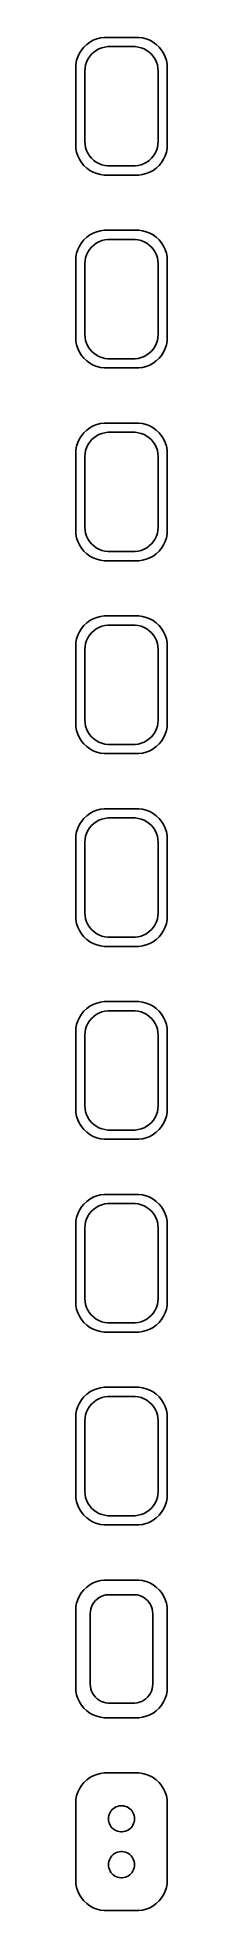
# Model space of a CAD drawing. Header units: metres. Extents: x -8 to 8, y 304 to 610.
import ezdxf

# ---------------------------------------------------------------- set-up
doc = ezdxf.new("R2010")
doc.units = ezdxf.units.M

msp = doc.modelspace()

# ---------------------------------------------------------------- linework, layer by layer
for p, q in [((-5.17912, 608.972), (-5.68712, 608.603)), ((-4.62889, 609.274), (-5.17912, 608.972)), ((-4.04507, 609.505), (-4.62889, 609.274)), ((-3.4369, 609.661), (-4.04507, 609.505)), ((-2.81395, 609.74), (-3.4369, 609.661)), ((2.81395, 609.74), (-2.81395, 609.74)), ((3.4369, 609.661), (2.81395, 609.74)), ((4.04507, 609.505), (3.4369, 609.661)), ((4.62889, 609.274), (4.04507, 609.505)), ((5.17912, 608.972), (4.62889, 609.274)), ((5.68712, 608.603), (5.17912, 608.972)), ((-7.34291, 605.993), (-7.46057, 605.377)), ((-7.14888, 606.591), (-7.34291, 605.993)), ((-6.88153, 607.159), (-7.14888, 606.591)), ((-6.54507, 607.689), (-6.88153, 607.159)), ((-6.14484, 608.173), (-6.54507, 607.689)), ((-5.68712, 608.603), (-6.14484, 608.173)), ((-5.7191, 605.722), (-5.50522, 606.177)), ((-5.50522, 606.177), (-5.23605, 606.601)), ((-5.23605, 606.601), (-4.91586, 606.988)), ((-4.91586, 606.988), (-4.54968, 607.332)), ((-4.54968, 607.332), (-4.1433, 607.627)), ((-4.1433, 607.627), (-3.70311, 607.869)), ((-3.70311, 607.869), (-3.23605, 608.054)), ((-3.23605, 608.054), (-2.74951, 608.179)), ((-2.74951, 608.179), (-2.25116, 608.242)), ((-2.25116, 608.242), (2.25116, 608.242)), ((2.25116, 608.242), (2.74951, 608.179)), ((2.74951, 608.179), (3.23605, 608.054)), ((3.23605, 608.054), (3.70311, 607.869)), ((3.70311, 607.869), (4.1433, 607.627)), ((4.1433, 607.627), (4.54968, 607.332)), ((4.54968, 607.332), (4.91586, 606.988)), ((4.91586, 606.988), (5.23605, 606.601)), ((5.23605, 606.601), (5.50522, 606.177)), ((5.50522, 606.177), (5.7191, 605.722)), ((6.14484, 608.173), (5.68712, 608.603)), ((6.54507, 607.689), (6.14484, 608.173)), ((6.88153, 607.159), (6.54507, 607.689)), ((7.14888, 606.591), (6.88153, 607.159)), ((7.34291, 605.993), (7.14888, 606.591)), ((7.46057, 605.377), (7.34291, 605.993)), ((-7.46057, 605.377), (-7.5, 604.75)), ((-7.5, 604.75), (-7.5, 592.25)), ((-6, 604.25), (-5.96844, 604.751)), ((-6, 592.75), (-6, 604.25)), ((-5.96844, 604.751), (-5.87433, 605.245)), ((-5.87433, 605.245), (-5.7191, 605.722)), ((5.7191, 605.722), (5.87433, 605.245)), ((5.87433, 605.245), (5.96844, 604.751)), ((5.96844, 604.751), (6, 604.25)), ((6, 604.25), (6, 592.75)), ((7.5, 604.75), (7.46057, 605.377)), ((7.5, 592.25), (7.5, 604.75)), ((-7.5, 592.25), (-7.46057, 591.623)), ((-7.46057, 591.623), (-7.34291, 591.007)), ((-7.34291, 591.007), (-7.14888, 590.409)), ((-5.96844, 592.249), (-6, 592.75)), ((-5.87433, 591.755), (-5.96844, 592.249)), ((-5.7191, 591.278), (-5.87433, 591.755)), ((-5.50522, 590.823), (-5.7191, 591.278)), ((-5.23605, 590.399), (-5.50522, 590.823)), ((5.50522, 590.823), (5.23605, 590.399)), ((5.7191, 591.278), (5.50522, 590.823)), ((5.87433, 591.755), (5.7191, 591.278)), ((5.96844, 592.249), (5.87433, 591.755)), ((6, 592.75), (5.96844, 592.249)), ((7.14888, 590.409), (7.34291, 591.007)), ((7.34291, 591.007), (7.46057, 591.623)), ((7.46057, 591.623), (7.5, 592.25)), ((-7.14888, 590.409), (-6.88153, 589.841)), ((-6.88153, 589.841), (-6.54507, 589.311)), ((-6.54507, 589.311), (-6.14484, 588.827)), ((-6.14484, 588.827), (-5.68712, 588.397)), ((-5.68712, 588.397), (-5.17912, 588.028)), ((-4.91586, 590.012), (-5.23605, 590.399)), ((-5.17912, 588.028), (-4.62889, 587.726)), ((-4.54968, 589.668), (-4.91586, 590.012)), ((-4.62889, 587.726), (-4.04507, 587.495)), ((-4.1433, 589.373), (-4.54968, 589.668)), ((-3.70311, 589.131), (-4.1433, 589.373)), ((-4.04507, 587.495), (-3.4369, 587.339)), ((-3.23605, 588.946), (-3.70311, 589.131)), ((-2.74951, 588.821), (-3.23605, 588.946)), ((-2.25116, 588.758), (-2.74951, 588.821)), ((2.25116, 588.758), (-2.25116, 588.758)), ((2.74951, 588.821), (2.25116, 588.758)), ((3.23605, 588.946), (2.74951, 588.821)), ((3.70311, 589.131), (3.23605, 588.946)), ((3.4369, 587.339), (4.04507, 587.495)), ((4.1433, 589.373), (3.70311, 589.131)), ((4.04507, 587.495), (4.62889, 587.726)), ((4.54968, 589.668), (4.1433, 589.373)), ((4.91586, 590.012), (4.54968, 589.668)), ((4.62889, 587.726), (5.17912, 588.028)), ((5.23605, 590.399), (4.91586, 590.012)), ((5.17912, 588.028), (5.68712, 588.397)), ((5.68712, 588.397), (6.14484, 588.827)), ((6.14484, 588.827), (6.54507, 589.311)), ((6.54507, 589.311), (6.88153, 589.841)), ((6.88153, 589.841), (7.14888, 590.409)), ((-3.4369, 587.339), (-2.81395, 587.26)), ((-2.81395, 587.26), (2.81395, 587.26)), ((2.81395, 587.26), (3.4369, 587.339)), ((-6.88153, 575.659), (-7.14888, 575.091)), ((-6.54507, 576.189), (-6.88153, 575.659)), ((-6.14484, 576.673), (-6.54507, 576.189)), ((-5.68712, 577.103), (-6.14484, 576.673)), ((-5.17912, 577.472), (-5.68712, 577.103)), ((-5.23605, 575.101), (-4.91586, 575.488)), ((-4.62889, 577.774), (-5.17912, 577.472)), ((-4.91586, 575.488), (-4.54968, 575.832)), ((-4.04507, 578.005), (-4.62889, 577.774)), ((-4.54968, 575.832), (-4.1433, 576.127)), ((-4.1433, 576.127), (-3.70311, 576.369)), ((-3.4369, 578.161), (-4.04507, 578.005)), ((-3.70311, 576.369), (-3.23605, 576.554)), ((-2.81395, 578.24), (-3.4369, 578.161)), ((-3.23605, 576.554), (-2.74951, 576.679)), ((2.81395, 578.24), (-2.81395, 578.24)), ((-2.74951, 576.679), (-2.25116, 576.742)), ((-2.25116, 576.742), (2.25116, 576.742)), ((2.25116, 576.742), (2.74951, 576.679)), ((2.74951, 576.679), (3.23605, 576.554)), ((3.4369, 578.161), (2.81395, 578.24)), ((3.23605, 576.554), (3.70311, 576.369)), ((4.04507, 578.005), (3.4369, 578.161)), ((3.70311, 576.369), (4.1433, 576.127)), ((4.62889, 577.774), (4.04507, 578.005)), ((4.1433, 576.127), (4.54968, 575.832)), ((4.54968, 575.832), (4.91586, 575.488)), ((5.17912, 577.472), (4.62889, 577.774)), ((4.91586, 575.488), (5.23605, 575.101)), ((5.68712, 577.103), (5.17912, 577.472)), ((6.14484, 576.673), (5.68712, 577.103)), ((6.54507, 576.189), (6.14484, 576.673)), ((6.88153, 575.659), (6.54507, 576.189)), ((7.14888, 575.091), (6.88153, 575.659)), ((-7.46057, 573.877), (-7.5, 573.25)), ((-7.5, 573.25), (-7.5, 560.75)), ((-7.34291, 574.493), (-7.46057, 573.877)), ((-7.14888, 575.091), (-7.34291, 574.493)), ((-6, 572.75), (-5.96844, 573.251)), ((-6, 561.25), (-6, 572.75)), ((-5.96844, 573.251), (-5.87433, 573.745)), ((-5.87433, 573.745), (-5.7191, 574.222)), ((-5.7191, 574.222), (-5.50522, 574.677)), ((-5.50522, 574.677), (-5.23605, 575.101)), ((5.23605, 575.101), (5.50522, 574.677)), ((5.50522, 574.677), (5.7191, 574.222)), ((5.7191, 574.222), (5.87433, 573.745)), ((5.87433, 573.745), (5.96844, 573.251)), ((5.96844, 573.251), (6, 572.75)), ((6, 572.75), (6, 561.25)), ((7.34291, 574.493), (7.14888, 575.091)), ((7.46057, 573.877), (7.34291, 574.493)), ((7.5, 573.25), (7.46057, 573.877)), ((7.5, 560.75), (7.5, 573.25)), ((-7.5, 560.75), (-7.46057, 560.123)), ((-7.46057, 560.123), (-7.34291, 559.507)), ((-5.96844, 560.749), (-6, 561.25)), ((-5.87433, 560.255), (-5.96844, 560.749)), ((-5.7191, 559.778), (-5.87433, 560.255)), ((5.87433, 560.255), (5.7191, 559.778)), ((5.96844, 560.749), (5.87433, 560.255)), ((6, 561.25), (5.96844, 560.749)), ((7.34291, 559.507), (7.46057, 560.123)), ((7.46057, 560.123), (7.5, 560.75)), ((-7.34291, 559.507), (-7.14888, 558.909)), ((-7.14888, 558.909), (-6.88153, 558.341)), ((-6.88153, 558.341), (-6.54507, 557.811)), ((-6.54507, 557.811), (-6.14484, 557.327)), ((-6.14484, 557.327), (-5.68712, 556.897)), ((-5.50522, 559.323), (-5.7191, 559.778)), ((-5.68712, 556.897), (-5.17912, 556.528)), ((-5.23605, 558.899), (-5.50522, 559.323)), ((-4.91586, 558.512), (-5.23605, 558.899)), ((-4.54968, 558.168), (-4.91586, 558.512)), ((-4.1433, 557.873), (-4.54968, 558.168)), ((-3.70311, 557.631), (-4.1433, 557.873)), ((-3.23605, 557.446), (-3.70311, 557.631)), ((-2.74951, 557.321), (-3.23605, 557.446)), ((-2.25116, 557.258), (-2.74951, 557.321)), ((2.25116, 557.258), (-2.25116, 557.258)), ((2.74951, 557.321), (2.25116, 557.258)), ((3.23605, 557.446), (2.74951, 557.321)), ((3.70311, 557.631), (3.23605, 557.446)), ((4.1433, 557.873), (3.70311, 557.631)), ((4.54968, 558.168), (4.1433, 557.873)), ((4.91586, 558.512), (4.54968, 558.168)), ((5.23605, 558.899), (4.91586, 558.512)), ((5.17912, 556.528), (5.68712, 556.897)), ((5.50522, 559.323), (5.23605, 558.899)), ((5.7191, 559.778), (5.50522, 559.323)), ((5.68712, 556.897), (6.14484, 557.327)), ((6.14484, 557.327), (6.54507, 557.811)), ((6.54507, 557.811), (6.88153, 558.341)), ((6.88153, 558.341), (7.14888, 558.909)), ((7.14888, 558.909), (7.34291, 559.507)), ((-5.17912, 556.528), (-4.62889, 556.226)), ((-4.62889, 556.226), (-4.04507, 555.995)), ((-4.04507, 555.995), (-3.4369, 555.839)), ((-3.4369, 555.839), (-2.81395, 555.76)), ((-2.81395, 555.76), (2.81395, 555.76)), ((2.81395, 555.76), (3.4369, 555.839)), ((3.4369, 555.839), (4.04507, 555.995)), ((4.04507, 555.995), (4.62889, 556.226)), ((4.62889, 556.226), (5.17912, 556.528)), ((-6.54507, 544.689), (-6.88153, 544.159)), ((-6.14484, 545.173), (-6.54507, 544.689)), ((-5.68712, 545.603), (-6.14484, 545.173)), ((-5.17912, 545.972), (-5.68712, 545.603)), ((-4.62889, 546.274), (-5.17912, 545.972)), ((-4.04507, 546.505), (-4.62889, 546.274)), ((-4.1433, 544.627), (-3.70311, 544.869)), ((-3.4369, 546.661), (-4.04507, 546.505)), ((-3.70311, 544.869), (-3.23605, 545.054)), ((-2.81395, 546.74), (-3.4369, 546.661)), ((-3.23605, 545.054), (-2.74951, 545.179)), ((2.81395, 546.74), (-2.81395, 546.74)), ((-2.74951, 545.179), (-2.25116, 545.242)), ((-2.25116, 545.242), (2.25116, 545.242)), ((2.25116, 545.242), (2.74951, 545.179)), ((2.74951, 545.179), (3.23605, 545.054)), ((3.4369, 546.661), (2.81395, 546.74)), ((3.23605, 545.054), (3.70311, 544.869)), ((4.04507, 546.505), (3.4369, 546.661)), ((3.70311, 544.869), (4.1433, 544.627)), ((4.62889, 546.274), (4.04507, 546.505)), ((5.17912, 545.972), (4.62889, 546.274)), ((5.68712, 545.603), (5.17912, 545.972)), ((6.14484, 545.173), (5.68712, 545.603)), ((6.54507, 544.689), (6.14484, 545.173)), ((6.88153, 544.159), (6.54507, 544.689)), ((-7.46057, 542.377), (-7.5, 541.75)), ((-7.5, 541.75), (-7.5, 529.25)), ((-7.34291, 542.993), (-7.46057, 542.377)), ((-7.14888, 543.591), (-7.34291, 542.993)), ((-6.88153, 544.159), (-7.14888, 543.591)), ((-6, 541.25), (-5.96844, 541.751)), ((-5.96844, 541.751), (-5.87433, 542.245)), ((-5.87433, 542.245), (-5.7191, 542.722)), ((-5.7191, 542.722), (-5.50522, 543.177)), ((-5.50522, 543.177), (-5.23605, 543.601)), ((-5.23605, 543.601), (-4.91586, 543.988)), ((-4.91586, 543.988), (-4.54968, 544.332)), ((-4.54968, 544.332), (-4.1433, 544.627)), ((4.1433, 544.627), (4.54968, 544.332)), ((4.54968, 544.332), (4.91586, 543.988)), ((4.91586, 543.988), (5.23605, 543.601)), ((5.23605, 543.601), (5.50522, 543.177)), ((5.50522, 543.177), (5.7191, 542.722)), ((5.7191, 542.722), (5.87433, 542.245)), ((5.87433, 542.245), (5.96844, 541.751)), ((5.96844, 541.751), (6, 541.25)), ((7.14888, 543.591), (6.88153, 544.159)), ((7.34291, 542.993), (7.14888, 543.591)), ((7.46057, 542.377), (7.34291, 542.993)), ((7.5, 541.75), (7.46057, 542.377)), ((7.5, 529.25), (7.5, 541.75)), ((-6, 529.75), (-6, 541.25)), ((6, 541.25), (6, 529.75)), ((-5.96844, 529.249), (-6, 529.75)), ((6, 529.75), (5.96844, 529.249)), ((-7.5, 529.25), (-7.46057, 528.623)), ((-7.46057, 528.623), (-7.34291, 528.007)), ((-7.34291, 528.007), (-7.14888, 527.409)), ((-7.14888, 527.409), (-6.88153, 526.841)), ((-6.88153, 526.841), (-6.54507, 526.311)), ((-6.54507, 526.311), (-6.14484, 525.827)), ((-5.87433, 528.755), (-5.96844, 529.249)), ((-5.7191, 528.278), (-5.87433, 528.755)), ((-5.50522, 527.823), (-5.7191, 528.278)), ((-5.23605, 527.399), (-5.50522, 527.823)), ((-4.91586, 527.012), (-5.23605, 527.399)), ((-4.54968, 526.668), (-4.91586, 527.012)), ((-4.1433, 526.373), (-4.54968, 526.668)), ((-3.70311, 526.131), (-4.1433, 526.373)), ((4.1433, 526.373), (3.70311, 526.131)), ((4.54968, 526.668), (4.1433, 526.373)), ((4.91586, 527.012), (4.54968, 526.668)), ((5.23605, 527.399), (4.91586, 527.012)), ((5.50522, 527.823), (5.23605, 527.399)), ((5.7191, 528.278), (5.50522, 527.823)), ((5.87433, 528.755), (5.7191, 528.278)), ((5.96844, 529.249), (5.87433, 528.755)), ((6.14484, 525.827), (6.54507, 526.311)), ((6.54507, 526.311), (6.88153, 526.841)), ((6.88153, 526.841), (7.14888, 527.409)), ((7.14888, 527.409), (7.34291, 528.007)), ((7.34291, 528.007), (7.46057, 528.623)), ((7.46057, 528.623), (7.5, 529.25)), ((-6.14484, 525.827), (-5.68712, 525.397)), ((-5.68712, 525.397), (-5.17912, 525.028)), ((-5.17912, 525.028), (-4.62889, 524.726)), ((-4.62889, 524.726), (-4.04507, 524.495)), ((-4.04507, 524.495), (-3.4369, 524.339)), ((-3.23605, 525.946), (-3.70311, 526.131)), ((-3.4369, 524.339), (-2.81395, 524.26)), ((-2.74951, 525.821), (-3.23605, 525.946)), ((-2.81395, 524.26), (2.81395, 524.26)), ((-2.25116, 525.758), (-2.74951, 525.821)), ((2.25116, 525.758), (-2.25116, 525.758)), ((2.74951, 525.821), (2.25116, 525.758)), ((3.23605, 525.946), (2.74951, 525.821)), ((2.81395, 524.26), (3.4369, 524.339)), ((3.70311, 526.131), (3.23605, 525.946)), ((3.4369, 524.339), (4.04507, 524.495)), ((4.04507, 524.495), (4.62889, 524.726)), ((4.62889, 524.726), (5.17912, 525.028)), ((5.17912, 525.028), (5.68712, 525.397)), ((5.68712, 525.397), (6.14484, 525.827)), ((-5.68712, 514.103), (-6.14484, 513.673)), ((-5.17912, 514.472), (-5.68712, 514.103)), ((-4.62889, 514.774), (-5.17912, 514.472)), ((-4.04507, 515.005), (-4.62889, 514.774)), ((-3.4369, 515.161), (-4.04507, 515.005)), ((-2.81395, 515.24), (-3.4369, 515.161)), ((2.81395, 515.24), (-2.81395, 515.24)), ((3.4369, 515.161), (2.81395, 515.24)), ((4.04507, 515.005), (3.4369, 515.161)), ((4.62889, 514.774), (4.04507, 515.005)), ((5.17912, 514.472), (4.62889, 514.774)), ((5.68712, 514.103), (5.17912, 514.472)), ((6.14484, 513.673), (5.68712, 514.103)), ((-7.34291, 511.493), (-7.46057, 510.877)), ((-7.14888, 512.091), (-7.34291, 511.493)), ((-6.88153, 512.659), (-7.14888, 512.091)), ((-6.54507, 513.189), (-6.88153, 512.659)), ((-6.14484, 513.673), (-6.54507, 513.189)), ((-5.87433, 510.745), (-5.7191, 511.222)), ((-5.7191, 511.222), (-5.50522, 511.677)), ((-5.50522, 511.677), (-5.23605, 512.101)), ((-5.23605, 512.101), (-4.91586, 512.488)), ((-4.91586, 512.488), (-4.54968, 512.832)), ((-4.54968, 512.832), (-4.1433, 513.127)), ((-4.1433, 513.127), (-3.70311, 513.369)), ((-3.70311, 513.369), (-3.23605, 513.554)), ((-3.23605, 513.554), (-2.74951, 513.679)), ((-2.74951, 513.679), (-2.25116, 513.742)), ((-2.25116, 513.742), (2.25116, 513.742)), ((2.25116, 513.742), (2.74951, 513.679)), ((2.74951, 513.679), (3.23605, 513.554)), ((3.23605, 513.554), (3.70311, 513.369)), ((3.70311, 513.369), (4.1433, 513.127)), ((4.1433, 513.127), (4.54968, 512.832)), ((4.54968, 512.832), (4.91586, 512.488)), ((4.91586, 512.488), (5.23605, 512.101)), ((5.23605, 512.101), (5.50522, 511.677)), ((5.50522, 511.677), (5.7191, 511.222)), ((5.7191, 511.222), (5.87433, 510.745)), ((6.54507, 513.189), (6.14484, 513.673)), ((6.88153, 512.659), (6.54507, 513.189)), ((7.14888, 512.091), (6.88153, 512.659)), ((7.34291, 511.493), (7.14888, 512.091)), ((7.46057, 510.877), (7.34291, 511.493)), ((-7.46057, 510.877), (-7.5, 510.25)), ((-7.5, 510.25), (-7.5, 497.75)), ((-6, 509.75), (-5.96844, 510.251)), ((-6, 498.25), (-6, 509.75)), ((-5.96844, 510.251), (-5.87433, 510.745)), ((5.87433, 510.745), (5.96844, 510.251)), ((5.96844, 510.251), (6, 509.75)), ((6, 509.75), (6, 498.25)), ((7.5, 510.25), (7.46057, 510.877)), ((7.5, 497.75), (7.5, 510.25)), ((-7.5, 497.75), (-7.46057, 497.123)), ((-7.46057, 497.123), (-7.34291, 496.507)), ((-7.34291, 496.507), (-7.14888, 495.909)), ((-7.14888, 495.909), (-6.88153, 495.341)), ((-5.96844, 497.749), (-6, 498.25)), ((-5.87433, 497.255), (-5.96844, 497.749)), ((-5.7191, 496.778), (-5.87433, 497.255)), ((-5.50522, 496.323), (-5.7191, 496.778)), ((-5.23605, 495.899), (-5.50522, 496.323)), ((-4.91586, 495.512), (-5.23605, 495.899)), ((5.23605, 495.899), (4.91586, 495.512)), ((5.50522, 496.323), (5.23605, 495.899)), ((5.7191, 496.778), (5.50522, 496.323)), ((5.87433, 497.255), (5.7191, 496.778)), ((5.96844, 497.749), (5.87433, 497.255)), ((6, 498.25), (5.96844, 497.749)), ((6.88153, 495.341), (7.14888, 495.909)), ((7.14888, 495.909), (7.34291, 496.507)), ((7.34291, 496.507), (7.46057, 497.123)), ((7.46057, 497.123), (7.5, 497.75)), ((-6.88153, 495.341), (-6.54507, 494.811)), ((-6.54507, 494.811), (-6.14484, 494.327)), ((-6.14484, 494.327), (-5.68712, 493.897)), ((-5.68712, 493.897), (-5.17912, 493.528)), ((-5.17912, 493.528), (-4.62889, 493.226)), ((-4.54968, 495.168), (-4.91586, 495.512)), ((-4.62889, 493.226), (-4.04507, 492.995)), ((-4.1433, 494.873), (-4.54968, 495.168)), ((-3.70311, 494.631), (-4.1433, 494.873)), ((-4.04507, 492.995), (-3.4369, 492.839)), ((-3.23605, 494.446), (-3.70311, 494.631)), ((-3.4369, 492.839), (-2.81395, 492.76)), ((-2.74951, 494.321), (-3.23605, 494.446)), ((-2.81395, 492.76), (2.81395, 492.76)), ((-2.25116, 494.258), (-2.74951, 494.321)), ((2.25116, 494.258), (-2.25116, 494.258)), ((2.74951, 494.321), (2.25116, 494.258)), ((3.23605, 494.446), (2.74951, 494.321)), ((2.81395, 492.76), (3.4369, 492.839)), ((3.70311, 494.631), (3.23605, 494.446)), ((3.4369, 492.839), (4.04507, 492.995)), ((4.1433, 494.873), (3.70311, 494.631)), ((4.04507, 492.995), (4.62889, 493.226)), ((4.54968, 495.168), (4.1433, 494.873)), ((4.91586, 495.512), (4.54968, 495.168)), ((4.62889, 493.226), (5.17912, 493.528)), ((5.17912, 493.528), (5.68712, 493.897)), ((5.68712, 493.897), (6.14484, 494.327)), ((6.14484, 494.327), (6.54507, 494.811)), ((6.54507, 494.811), (6.88153, 495.341)), ((-4.04507, 483.505), (-4.62889, 483.274)), ((-3.4369, 483.661), (-4.04507, 483.505)), ((-2.81395, 483.74), (-3.4369, 483.661)), ((2.81395, 483.74), (-2.81395, 483.74)), ((3.4369, 483.661), (2.81395, 483.74)), ((4.04507, 483.505), (3.4369, 483.661)), ((4.62889, 483.274), (4.04507, 483.505)), ((-7.14888, 480.591), (-7.34291, 479.993)), ((-6.88153, 481.159), (-7.14888, 480.591)), ((-6.54507, 481.689), (-6.88153, 481.159)), ((-6.14484, 482.173), (-6.54507, 481.689)), ((-5.68712, 482.603), (-6.14484, 482.173)), ((-5.17912, 482.972), (-5.68712, 482.603)), ((-5.50522, 480.177), (-5.23605, 480.601)), ((-5.23605, 480.601), (-4.91586, 480.988)), ((-4.62889, 483.274), (-5.17912, 482.972)), ((-4.91586, 480.988), (-4.54968, 481.332)), ((-4.54968, 481.332), (-4.1433, 481.627)), ((-4.1433, 481.627), (-3.70311, 481.869)), ((-3.70311, 481.869), (-3.23605, 482.054)), ((-3.23605, 482.054), (-2.74951, 482.179)), ((-2.74951, 482.179), (-2.25116, 482.242)), ((-2.25116, 482.242), (2.25116, 482.242)), ((2.25116, 482.242), (2.74951, 482.179)), ((2.74951, 482.179), (3.23605, 482.054)), ((3.23605, 482.054), (3.70311, 481.869)), ((3.70311, 481.869), (4.1433, 481.627)), ((4.1433, 481.627), (4.54968, 481.332)), ((4.54968, 481.332), (4.91586, 480.988)), ((5.17912, 482.972), (4.62889, 483.274)), ((4.91586, 480.988), (5.23605, 480.601)), ((5.68712, 482.603), (5.17912, 482.972)), ((5.23605, 480.601), (5.50522, 480.177)), ((6.14484, 482.173), (5.68712, 482.603)), ((6.54507, 481.689), (6.14484, 482.173)), ((6.88153, 481.159), (6.54507, 481.689)), ((7.14888, 480.591), (6.88153, 481.159)), ((7.34291, 479.993), (7.14888, 480.591)), ((-7.46057, 479.377), (-7.5, 478.75)), ((-7.5, 478.75), (-7.5, 466.25)), ((-7.34291, 479.993), (-7.46057, 479.377)), ((-6, 478.25), (-5.96844, 478.751)), ((-6, 466.75), (-6, 478.25)), ((-5.96844, 478.751), (-5.87433, 479.245)), ((-5.87433, 479.245), (-5.7191, 479.722)), ((-5.7191, 479.722), (-5.50522, 480.177)), ((5.50522, 480.177), (5.7191, 479.722)), ((5.7191, 479.722), (5.87433, 479.245)), ((5.87433, 479.245), (5.96844, 478.751)), ((5.96844, 478.751), (6, 478.25)), ((6, 478.25), (6, 466.75)), ((7.46057, 479.377), (7.34291, 479.993)), ((7.5, 478.75), (7.46057, 479.377)), ((7.5, 466.25), (7.5, 478.75)), ((-7.5, 466.25), (-7.46057, 465.623)), ((-7.46057, 465.623), (-7.34291, 465.007)), ((-5.96844, 466.249), (-6, 466.75)), ((-5.87433, 465.755), (-5.96844, 466.249)), ((-5.7191, 465.278), (-5.87433, 465.755)), ((-5.50522, 464.823), (-5.7191, 465.278)), ((5.7191, 465.278), (5.50522, 464.823)), ((5.87433, 465.755), (5.7191, 465.278)), ((5.96844, 466.249), (5.87433, 465.755)), ((6, 466.75), (5.96844, 466.249)), ((7.34291, 465.007), (7.46057, 465.623)), ((7.46057, 465.623), (7.5, 466.25)), ((-7.34291, 465.007), (-7.14888, 464.409)), ((-7.14888, 464.409), (-6.88153, 463.841)), ((-6.88153, 463.841), (-6.54507, 463.311)), ((-6.54507, 463.311), (-6.14484, 462.827)), ((-6.14484, 462.827), (-5.68712, 462.397)), ((-5.68712, 462.397), (-5.17912, 462.028)), ((-5.23605, 464.399), (-5.50522, 464.823)), ((-4.91586, 464.012), (-5.23605, 464.399)), ((-4.54968, 463.668), (-4.91586, 464.012)), ((-4.1433, 463.373), (-4.54968, 463.668)), ((-3.70311, 463.131), (-4.1433, 463.373)), ((-3.23605, 462.946), (-3.70311, 463.131)), ((-2.74951, 462.821), (-3.23605, 462.946)), ((-2.25116, 462.758), (-2.74951, 462.821)), ((2.25116, 462.758), (-2.25116, 462.758)), ((2.74951, 462.821), (2.25116, 462.758)), ((3.23605, 462.946), (2.74951, 462.821)), ((3.70311, 463.131), (3.23605, 462.946)), ((4.1433, 463.373), (3.70311, 463.131)), ((4.54968, 463.668), (4.1433, 463.373)), ((4.91586, 464.012), (4.54968, 463.668)), ((5.23605, 464.399), (4.91586, 464.012)), ((5.17912, 462.028), (5.68712, 462.397)), ((5.50522, 464.823), (5.23605, 464.399)), ((5.68712, 462.397), (6.14484, 462.827)), ((6.14484, 462.827), (6.54507, 463.311)), ((6.54507, 463.311), (6.88153, 463.841)), ((6.88153, 463.841), (7.14888, 464.409)), ((7.14888, 464.409), (7.34291, 465.007)), ((-5.17912, 462.028), (-4.62889, 461.726)), ((-4.62889, 461.726), (-4.04507, 461.495)), ((-4.04507, 461.495), (-3.4369, 461.339)), ((-3.4369, 461.339), (-2.81395, 461.26)), ((-2.81395, 461.26), (2.81395, 461.26)), ((2.81395, 461.26), (3.4369, 461.339)), ((3.4369, 461.339), (4.04507, 461.495)), ((4.04507, 461.495), (4.62889, 461.726)), ((4.62889, 461.726), (5.17912, 462.028)), ((-6.54507, 450.189), (-6.88153, 449.659)), ((-6.14484, 450.673), (-6.54507, 450.189)), ((-5.68712, 451.103), (-6.14484, 450.673)), ((-5.17912, 451.472), (-5.68712, 451.103)), ((-4.62889, 451.774), (-5.17912, 451.472)), ((-4.91586, 449.488), (-4.54968, 449.832)), ((-4.04507, 452.005), (-4.62889, 451.774)), ((-4.54968, 449.832), (-4.1433, 450.127)), ((-4.1433, 450.127), (-3.70311, 450.369)), ((-3.4369, 452.161), (-4.04507, 452.005)), ((-3.70311, 450.369), (-3.23605, 450.554)), ((-2.81395, 452.24), (-3.4369, 452.161)), ((-3.23605, 450.554), (-2.74951, 450.679)), ((2.81395, 452.24), (-2.81395, 452.24)), ((-2.74951, 450.679), (-2.25116, 450.742)), ((-2.25116, 450.742), (2.25116, 450.742)), ((2.25116, 450.742), (2.74951, 450.679)), ((2.74951, 450.679), (3.23605, 450.554)), ((3.4369, 452.161), (2.81395, 452.24)), ((3.23605, 450.554), (3.70311, 450.369)), ((4.04507, 452.005), (3.4369, 452.161)), ((3.70311, 450.369), (4.1433, 450.127)), ((4.62889, 451.774), (4.04507, 452.005)), ((4.1433, 450.127), (4.54968, 449.832)), ((4.54968, 449.832), (4.91586, 449.488)), ((5.17912, 451.472), (4.62889, 451.774)), ((5.68712, 451.103), (5.17912, 451.472)), ((6.14484, 450.673), (5.68712, 451.103)), ((6.54507, 450.189), (6.14484, 450.673)), ((6.88153, 449.659), (6.54507, 450.189)), ((-7.46057, 447.877), (-7.5, 447.25)), ((-7.5, 447.25), (-7.5, 434.75)), ((-7.34291, 448.493), (-7.46057, 447.877)), ((-7.14888, 449.091), (-7.34291, 448.493)), ((-6.88153, 449.659), (-7.14888, 449.091)), ((-6, 446.75), (-5.96844, 447.251)), ((-6, 435.25), (-6, 446.75)), ((-5.96844, 447.251), (-5.87433, 447.745)), ((-5.87433, 447.745), (-5.7191, 448.222)), ((-5.7191, 448.222), (-5.50522, 448.677)), ((-5.50522, 448.677), (-5.23605, 449.101)), ((-5.23605, 449.101), (-4.91586, 449.488)), ((4.91586, 449.488), (5.23605, 449.101)), ((5.23605, 449.101), (5.50522, 448.677)), ((5.50522, 448.677), (5.7191, 448.222)), ((5.7191, 448.222), (5.87433, 447.745)), ((5.87433, 447.745), (5.96844, 447.251)), ((5.96844, 447.251), (6, 446.75)), ((6, 446.75), (6, 435.25)), ((7.14888, 449.091), (6.88153, 449.659)), ((7.34291, 448.493), (7.14888, 449.091)), ((7.46057, 447.877), (7.34291, 448.493)), ((7.5, 447.25), (7.46057, 447.877)), ((7.5, 434.75), (7.5, 447.25)), ((-7.5, 434.75), (-7.46057, 434.123)), ((-5.96844, 434.749), (-6, 435.25)), ((-5.87433, 434.255), (-5.96844, 434.749)), ((5.96844, 434.749), (5.87433, 434.255)), ((6, 435.25), (5.96844, 434.749)), ((7.46057, 434.123), (7.5, 434.75)), ((-7.46057, 434.123), (-7.34291, 433.507)), ((-7.34291, 433.507), (-7.14888, 432.909)), ((-7.14888, 432.909), (-6.88153, 432.341)), ((-6.88153, 432.341), (-6.54507, 431.811)), ((-6.54507, 431.811), (-6.14484, 431.327)), ((-5.7191, 433.778), (-5.87433, 434.255)), ((-5.50522, 433.323), (-5.7191, 433.778)), ((-5.23605, 432.899), (-5.50522, 433.323)), ((-4.91586, 432.512), (-5.23605, 432.899)), ((-4.54968, 432.168), (-4.91586, 432.512)), ((-4.1433, 431.873), (-4.54968, 432.168)), ((-3.70311, 431.631), (-4.1433, 431.873)), ((-3.23605, 431.446), (-3.70311, 431.631)), ((-2.74951, 431.321), (-3.23605, 431.446)), ((3.23605, 431.446), (2.74951, 431.321)), ((3.70311, 431.631), (3.23605, 431.446)), ((4.1433, 431.873), (3.70311, 431.631)), ((4.54968, 432.168), (4.1433, 431.873)), ((4.91586, 432.512), (4.54968, 432.168)), ((5.23605, 432.899), (4.91586, 432.512)), ((5.50522, 433.323), (5.23605, 432.899)), ((5.7191, 433.778), (5.50522, 433.323)), ((5.87433, 434.255), (5.7191, 433.778)), ((6.14484, 431.327), (6.54507, 431.811)), ((6.54507, 431.811), (6.88153, 432.341)), ((6.88153, 432.341), (7.14888, 432.909)), ((7.14888, 432.909), (7.34291, 433.507)), ((7.34291, 433.507), (7.46057, 434.123)), ((-6.14484, 431.327), (-5.68712, 430.897)), ((-5.68712, 430.897), (-5.17912, 430.528)), ((-5.17912, 430.528), (-4.62889, 430.226)), ((-4.62889, 430.226), (-4.04507, 429.995)), ((-4.04507, 429.995), (-3.4369, 429.839)), ((-3.4369, 429.839), (-2.81395, 429.76)), ((-2.81395, 429.76), (2.81395, 429.76)), ((-2.25116, 431.258), (-2.74951, 431.321)), ((2.25116, 431.258), (-2.25116, 431.258)), ((2.74951, 431.321), (2.25116, 431.258)), ((2.81395, 429.76), (3.4369, 429.839)), ((3.4369, 429.839), (4.04507, 429.995)), ((4.04507, 429.995), (4.62889, 430.226)), ((4.62889, 430.226), (5.17912, 430.528)), ((5.17912, 430.528), (5.68712, 430.897)), ((5.68712, 430.897), (6.14484, 431.327)), ((-5.68712, 419.603), (-6.14484, 419.173)), ((-5.17912, 419.972), (-5.68712, 419.603)), ((-4.62889, 420.274), (-5.17912, 419.972)), ((-4.04507, 420.505), (-4.62889, 420.274)), ((-3.4369, 420.661), (-4.04507, 420.505)), ((-2.81395, 420.74), (-3.4369, 420.661)), ((2.81395, 420.74), (-2.81395, 420.74)), ((-2.74951, 419.179), (-2.25116, 419.242)), ((-2.25116, 419.242), (2.25116, 419.242)), ((2.25116, 419.242), (2.74951, 419.179)), ((3.4369, 420.661), (2.81395, 420.74)), ((4.04507, 420.505), (3.4369, 420.661)), ((4.62889, 420.274), (4.04507, 420.505)), ((5.17912, 419.972), (4.62889, 420.274)), ((5.68712, 419.603), (5.17912, 419.972)), ((6.14484, 419.173), (5.68712, 419.603)), ((-7.46057, 416.377), (-7.5, 415.75)), ((-7.34291, 416.993), (-7.46057, 416.377)), ((-7.14888, 417.591), (-7.34291, 416.993)), ((-6.88153, 418.159), (-7.14888, 417.591)), ((-6.54507, 418.689), (-6.88153, 418.159)), ((-6.14484, 419.173), (-6.54507, 418.689)), ((-5.96844, 415.751), (-5.87433, 416.245)), ((-5.87433, 416.245), (-5.7191, 416.722)), ((-5.7191, 416.722), (-5.50522, 417.177)), ((-5.50522, 417.177), (-5.23605, 417.601)), ((-5.23605, 417.601), (-4.91586, 417.988)), ((-4.91586, 417.988), (-4.54968, 418.332)), ((-4.54968, 418.332), (-4.1433, 418.627)), ((-4.1433, 418.627), (-3.70311, 418.869)), ((-3.70311, 418.869), (-3.23605, 419.054)), ((-3.23605, 419.054), (-2.74951, 419.179)), ((2.74951, 419.179), (3.23605, 419.054)), ((3.23605, 419.054), (3.70311, 418.869)), ((3.70311, 418.869), (4.1433, 418.627)), ((4.1433, 418.627), (4.54968, 418.332)), ((4.54968, 418.332), (4.91586, 417.988)), ((4.91586, 417.988), (5.23605, 417.601)), ((5.23605, 417.601), (5.50522, 417.177)), ((5.50522, 417.177), (5.7191, 416.722)), ((5.7191, 416.722), (5.87433, 416.245)), ((5.87433, 416.245), (5.96844, 415.751)), ((6.54507, 418.689), (6.14484, 419.173)), ((6.88153, 418.159), (6.54507, 418.689)), ((7.14888, 417.591), (6.88153, 418.159)), ((7.34291, 416.993), (7.14888, 417.591)), ((7.46057, 416.377), (7.34291, 416.993)), ((7.5, 415.75), (7.46057, 416.377)), ((-7.5, 415.75), (-7.5, 403.25)), ((-6, 415.25), (-5.96844, 415.751)), ((-6, 403.75), (-6, 415.25)), ((5.96844, 415.751), (6, 415.25)), ((6, 415.25), (6, 403.75)), ((7.5, 403.25), (7.5, 415.75)), ((-7.5, 403.25), (-7.46057, 402.623)), ((-7.46057, 402.623), (-7.34291, 402.007)), ((-7.34291, 402.007), (-7.14888, 401.409)), ((-7.14888, 401.409), (-6.88153, 400.841)), ((-6.88153, 400.841), (-6.54507, 400.311)), ((-5.96844, 403.249), (-6, 403.75)), ((-5.87433, 402.755), (-5.96844, 403.249)), ((-5.7191, 402.278), (-5.87433, 402.755)), ((-5.50522, 401.823), (-5.7191, 402.278)), ((-5.23605, 401.399), (-5.50522, 401.823)), ((-4.91586, 401.012), (-5.23605, 401.399)), ((-4.54968, 400.668), (-4.91586, 401.012)), ((4.91586, 401.012), (4.54968, 400.668)), ((5.23605, 401.399), (4.91586, 401.012)), ((5.50522, 401.823), (5.23605, 401.399)), ((5.7191, 402.278), (5.50522, 401.823)), ((5.87433, 402.755), (5.7191, 402.278)), ((5.96844, 403.249), (5.87433, 402.755)), ((6, 403.75), (5.96844, 403.249)), ((6.54507, 400.311), (6.88153, 400.841)), ((6.88153, 400.841), (7.14888, 401.409)), ((7.14888, 401.409), (7.34291, 402.007)), ((7.34291, 402.007), (7.46057, 402.623)), ((7.46057, 402.623), (7.5, 403.25)), ((-6.54507, 400.311), (-6.14484, 399.827)), ((-6.14484, 399.827), (-5.68712, 399.397)), ((-5.68712, 399.397), (-5.17912, 399.028)), ((-5.17912, 399.028), (-4.62889, 398.726)), ((-4.62889, 398.726), (-4.04507, 398.495)), ((-4.1433, 400.373), (-4.54968, 400.668)), ((-3.70311, 400.131), (-4.1433, 400.373)), ((-4.04507, 398.495), (-3.4369, 398.339)), ((-3.23605, 399.946), (-3.70311, 400.131)), ((-3.4369, 398.339), (-2.81395, 398.26)), ((-2.74951, 399.821), (-3.23605, 399.946)), ((-2.81395, 398.26), (2.81395, 398.26)), ((-2.25116, 399.758), (-2.74951, 399.821)), ((2.25116, 399.758), (-2.25116, 399.758)), ((2.74951, 399.821), (2.25116, 399.758)), ((3.23605, 399.946), (2.74951, 399.821)), ((2.81395, 398.26), (3.4369, 398.339)), ((3.70311, 400.131), (3.23605, 399.946)), ((3.4369, 398.339), (4.04507, 398.495)), ((4.1433, 400.373), (3.70311, 400.131)), ((4.04507, 398.495), (4.62889, 398.726)), ((4.54968, 400.668), (4.1433, 400.373)), ((4.62889, 398.726), (5.17912, 399.028)), ((5.17912, 399.028), (5.68712, 399.397)), ((5.68712, 399.397), (6.14484, 399.827)), ((6.14484, 399.827), (6.54507, 400.311)), ((-4.62889, 388.774), (-5.17912, 388.472)), ((-4.04507, 389.005), (-4.62889, 388.774)), ((-3.4369, 389.161), (-4.04507, 389.005)), ((-2.81395, 389.24), (-3.4369, 389.161)), ((2.81395, 389.24), (-2.81395, 389.24)), ((3.4369, 389.161), (2.81395, 389.24)), ((4.04507, 389.005), (3.4369, 389.161)), ((4.62889, 388.774), (4.04507, 389.005)), ((5.17912, 388.472), (4.62889, 388.774)), ((-7.14888, 386.091), (-7.34291, 385.493)), ((-6.88153, 386.659), (-7.14888, 386.091)), ((-6.54507, 387.189), (-6.88153, 386.659)), ((-6.14484, 387.673), (-6.54507, 387.189)), ((-5.68712, 388.103), (-6.14484, 387.673)), ((-5.7191, 385.222), (-5.50522, 385.677)), ((-5.17912, 388.472), (-5.68712, 388.103)), ((-5.50522, 385.677), (-5.23605, 386.101)), ((-5.23605, 386.101), (-4.91586, 386.488)), ((-4.91586, 386.488), (-4.54968, 386.832)), ((-4.54968, 386.832), (-4.1433, 387.127)), ((-4.1433, 387.127), (-3.70311, 387.369)), ((-3.70311, 387.369), (-3.23605, 387.554)), ((-3.23605, 387.554), (-2.74951, 387.679)), ((-2.74951, 387.679), (-2.25116, 387.742)), ((-2.25116, 387.742), (2.25116, 387.742)), ((2.25116, 387.742), (2.74951, 387.679)), ((2.74951, 387.679), (3.23605, 387.554)), ((3.23605, 387.554), (3.70311, 387.369)), ((3.70311, 387.369), (4.1433, 387.127)), ((4.1433, 387.127), (4.54968, 386.832)), ((4.54968, 386.832), (4.91586, 386.488)), ((4.91586, 386.488), (5.23605, 386.101)), ((5.68712, 388.103), (5.17912, 388.472)), ((5.23605, 386.101), (5.50522, 385.677)), ((5.50522, 385.677), (5.7191, 385.222)), ((6.14484, 387.673), (5.68712, 388.103)), ((6.54507, 387.189), (6.14484, 387.673)), ((6.88153, 386.659), (6.54507, 387.189)), ((7.14888, 386.091), (6.88153, 386.659)), ((7.34291, 385.493), (7.14888, 386.091)), ((-7.46057, 384.877), (-7.5, 384.25)), ((-7.5, 384.25), (-7.5, 371.75)), ((-7.34291, 385.493), (-7.46057, 384.877)), ((-6, 383.75), (-5.96844, 384.251)), ((-6, 372.25), (-6, 383.75)), ((-5.96844, 384.251), (-5.87433, 384.745)), ((-5.87433, 384.745), (-5.7191, 385.222)), ((5.7191, 385.222), (5.87433, 384.745)), ((5.87433, 384.745), (5.96844, 384.251)), ((5.96844, 384.251), (6, 383.75)), ((6, 383.75), (6, 372.25)), ((7.46057, 384.877), (7.34291, 385.493)), ((7.5, 384.25), (7.46057, 384.877)), ((7.5, 371.75), (7.5, 384.25)), ((-7.5, 371.75), (-7.46057, 371.123)), ((-7.46057, 371.123), (-7.34291, 370.507)), ((-7.34291, 370.507), (-7.14888, 369.909)), ((-5.96844, 371.749), (-6, 372.25)), ((-5.87433, 371.255), (-5.96844, 371.749)), ((-5.7191, 370.778), (-5.87433, 371.255)), ((-5.50522, 370.323), (-5.7191, 370.778)), ((-5.23605, 369.899), (-5.50522, 370.323)), ((5.50522, 370.323), (5.23605, 369.899)), ((5.7191, 370.778), (5.50522, 370.323)), ((5.87433, 371.255), (5.7191, 370.778)), ((5.96844, 371.749), (5.87433, 371.255)), ((6, 372.25), (5.96844, 371.749)), ((7.14888, 369.909), (7.34291, 370.507)), ((7.34291, 370.507), (7.46057, 371.123)), ((7.46057, 371.123), (7.5, 371.75)), ((-7.14888, 369.909), (-6.88153, 369.341)), ((-6.88153, 369.341), (-6.54507, 368.811)), ((-6.54507, 368.811), (-6.14484, 368.327)), ((-6.14484, 368.327), (-5.68712, 367.897)), ((-5.68712, 367.897), (-5.17912, 367.528)), ((-4.91586, 369.512), (-5.23605, 369.899)), ((-5.17912, 367.528), (-4.62889, 367.226)), ((-4.54968, 369.168), (-4.91586, 369.512)), ((-4.62889, 367.226), (-4.04507, 366.995)), ((-4.1433, 368.873), (-4.54968, 369.168)), ((-3.70311, 368.631), (-4.1433, 368.873)), ((-3.23605, 368.446), (-3.70311, 368.631)), ((-2.74951, 368.321), (-3.23605, 368.446)), ((-2.25116, 368.258), (-2.74951, 368.321)), ((2.25116, 368.258), (-2.25116, 368.258)), ((2.74951, 368.321), (2.25116, 368.258)), ((3.23605, 368.446), (2.74951, 368.321)), ((3.70311, 368.631), (3.23605, 368.446)), ((4.1433, 368.873), (3.70311, 368.631)), ((4.04507, 366.995), (4.62889, 367.226)), ((4.54968, 369.168), (4.1433, 368.873)), ((4.91586, 369.512), (4.54968, 369.168)), ((4.62889, 367.226), (5.17912, 367.528)), ((5.23605, 369.899), (4.91586, 369.512)), ((5.17912, 367.528), (5.68712, 367.897)), ((5.68712, 367.897), (6.14484, 368.327)), ((6.14484, 368.327), (6.54507, 368.811)), ((6.54507, 368.811), (6.88153, 369.341)), ((6.88153, 369.341), (7.14888, 369.909)), ((-4.04507, 366.995), (-3.4369, 366.839)), ((-3.4369, 366.839), (-2.81395, 366.76)), ((-2.81395, 366.76), (2.81395, 366.76)), ((2.81395, 366.76), (3.4369, 366.839)), ((3.4369, 366.839), (4.04507, 366.995)), ((-6.88153, 355.159), (-7.14888, 354.591)), ((-6.54507, 355.689), (-6.88153, 355.159)), ((-6.14484, 356.173), (-6.54507, 355.689)), ((-5.68712, 356.603), (-6.14484, 356.173)), ((-5.17912, 356.972), (-5.68712, 356.603)), ((-4.62889, 357.274), (-5.17912, 356.972)), ((-4.04507, 357.505), (-4.62889, 357.274)), ((-3.4369, 357.661), (-4.04507, 357.505)), ((-3.66798, 354.878), (-3.32541, 355.067)), ((-2.81395, 357.74), (-3.4369, 357.661)), ((-3.32541, 355.067), (-2.96194, 355.211)), ((-2.96194, 355.211), (-2.5833, 355.308)), ((2.81395, 357.74), (-2.81395, 357.74)), ((-2.5833, 355.308), (-2.19545, 355.357)), ((-2.19545, 355.357), (2.19545, 355.357)), ((2.19545, 355.357), (2.5833, 355.308)), ((2.5833, 355.308), (2.96194, 355.211)), ((3.4369, 357.661), (2.81395, 357.74)), ((2.96194, 355.211), (3.32541, 355.067)), ((3.32541, 355.067), (3.66798, 354.878)), ((4.04507, 357.505), (3.4369, 357.661)), ((4.62889, 357.274), (4.04507, 357.505)), ((5.17912, 356.972), (4.62889, 357.274)), ((5.68712, 356.603), (5.17912, 356.972)), ((6.14484, 356.173), (5.68712, 356.603)), ((6.54507, 355.689), (6.14484, 356.173)), ((6.88153, 355.159), (6.54507, 355.689)), ((7.14888, 354.591), (6.88153, 355.159)), ((-7.46057, 353.377), (-7.5, 352.75)), ((-7.5, 352.75), (-7.5, 340.25)), ((-7.34291, 353.993), (-7.46057, 353.377)), ((-7.14888, 354.591), (-7.34291, 353.993)), ((-5.11292, 352.25), (-5.08836, 352.64)), ((-5.11292, 340.75), (-5.11292, 352.25)), ((-5.08836, 352.64), (-5.01512, 353.024)), ((-5.01512, 353.024), (-4.89432, 353.396)), ((-4.89432, 353.396), (-4.72786, 353.75)), ((-4.72786, 353.75), (-4.5184, 354.08)), ((-4.5184, 354.08), (-4.26921, 354.381)), ((-4.26921, 354.381), (-3.98424, 354.649)), ((-3.98424, 354.649), (-3.66798, 354.878)), ((3.66798, 354.878), (3.98424, 354.649)), ((3.98424, 354.649), (4.26921, 354.381)), ((4.26921, 354.381), (4.5184, 354.08)), ((4.5184, 354.08), (4.72786, 353.75)), ((4.72786, 353.75), (4.89432, 353.396)), ((4.89432, 353.396), (5.01512, 353.024)), ((5.01512, 353.024), (5.08836, 352.64)), ((5.08836, 352.64), (5.11292, 352.25)), ((5.11292, 352.25), (5.11292, 340.75)), ((7.34291, 353.993), (7.14888, 354.591)), ((7.46057, 353.377), (7.34291, 353.993)), ((7.5, 352.75), (7.46057, 353.377)), ((7.5, 340.25), (7.5, 352.75)), ((-7.5, 340.25), (-7.46057, 339.623)), ((-5.08836, 340.36), (-5.11292, 340.75)), ((-5.01512, 339.976), (-5.08836, 340.36)), ((-4.89432, 339.604), (-5.01512, 339.976)), ((5.01512, 339.976), (4.89432, 339.604)), ((5.08836, 340.36), (5.01512, 339.976)), ((5.11292, 340.75), (5.08836, 340.36)), ((7.46057, 339.623), (7.5, 340.25)), ((-7.46057, 339.623), (-7.34291, 339.007)), ((-7.34291, 339.007), (-7.14888, 338.409)), ((-7.14888, 338.409), (-6.88153, 337.841)), ((-6.88153, 337.841), (-6.54507, 337.311)), ((-6.54507, 337.311), (-6.14484, 336.827)), ((-6.14484, 336.827), (-5.68712, 336.397)), ((-4.72786, 339.25), (-4.89432, 339.604)), ((-4.5184, 338.92), (-4.72786, 339.25)), ((-4.26921, 338.619), (-4.5184, 338.92)), ((-3.98424, 338.351), (-4.26921, 338.619)), ((-3.66798, 338.122), (-3.98424, 338.351)), ((-3.32541, 337.933), (-3.66798, 338.122)), ((-2.96194, 337.789), (-3.32541, 337.933)), ((-2.5833, 337.692), (-2.96194, 337.789)), ((-2.19545, 337.643), (-2.5833, 337.692)), ((2.19545, 337.643), (-2.19545, 337.643)), ((2.5833, 337.692), (2.19545, 337.643)), ((2.96194, 337.789), (2.5833, 337.692)), ((3.32541, 337.933), (2.96194, 337.789)), ((3.66798, 338.122), (3.32541, 337.933)), ((3.98424, 338.351), (3.66798, 338.122)), ((4.26921, 338.619), (3.98424, 338.351)), ((4.5184, 338.92), (4.26921, 338.619)), ((4.72786, 339.25), (4.5184, 338.92)), ((4.89432, 339.604), (4.72786, 339.25)), ((5.68712, 336.397), (6.14484, 336.827)), ((6.14484, 336.827), (6.54507, 337.311)), ((6.54507, 337.311), (6.88153, 337.841)), ((6.88153, 337.841), (7.14888, 338.409)), ((7.14888, 338.409), (7.34291, 339.007)), ((7.34291, 339.007), (7.46057, 339.623)), ((-5.68712, 336.397), (-5.17912, 336.028)), ((-5.17912, 336.028), (-4.62889, 335.726)), ((-4.62889, 335.726), (-4.04507, 335.495)), ((-4.04507, 335.495), (-3.4369, 335.339)), ((-3.4369, 335.339), (-2.81395, 335.26)), ((-2.81395, 335.26), (2.81395, 335.26)), ((2.81395, 335.26), (3.4369, 335.339)), ((3.4369, 335.339), (4.04507, 335.495)), ((4.04507, 335.495), (4.62889, 335.726)), ((4.62889, 335.726), (5.17912, 336.028)), ((5.17912, 336.028), (5.68712, 336.397)), ((-6.14484, 324.673), (-6.54507, 324.189)), ((-5.68712, 325.103), (-6.14484, 324.673)), ((-5.17912, 325.472), (-5.68712, 325.103)), ((-4.62889, 325.774), (-5.17912, 325.472)), ((-4.04507, 326.005), (-4.62889, 325.774)), ((-3.4369, 326.161), (-4.04507, 326.005)), ((-2.81395, 326.24), (-3.4369, 326.161)), ((2.81395, 326.24), (-2.81395, 326.24)), ((3.4369, 326.161), (2.81395, 326.24)), ((4.04507, 326.005), (3.4369, 326.161)), ((4.62889, 325.774), (4.04507, 326.005)), ((5.17912, 325.472), (4.62889, 325.774)), ((5.68712, 325.103), (5.17912, 325.472)), ((6.14484, 324.673), (5.68712, 325.103)), ((6.54507, 324.189), (6.14484, 324.673)), ((-7.46057, 321.877), (-7.5, 321.25)), ((-7.34291, 322.493), (-7.46057, 321.877)), ((-7.14888, 323.091), (-7.34291, 322.493)), ((-6.88153, 323.659), (-7.14888, 323.091)), ((-6.54507, 324.189), (-6.88153, 323.659)), ((6.88153, 323.659), (6.54507, 324.189)), ((7.14888, 323.091), (6.88153, 323.659)), ((7.34291, 322.493), (7.14888, 323.091)), ((7.46057, 321.877), (7.34291, 322.493)), ((7.5, 321.25), (7.46057, 321.877)), ((-7.5, 321.25), (-7.5, 308.75)), ((-2.13528, 318.75), (-2.11845, 319.018)), ((-2.11845, 318.482), (-2.13528, 318.75)), ((-2.11845, 319.018), (-2.06821, 319.281)), ((-2.06821, 318.219), (-2.11845, 318.482)), ((-2.06821, 319.281), (-1.98534, 319.536)), ((-1.98534, 319.536), (-1.87117, 319.779)), ((-1.87117, 319.779), (-1.72748, 320.005)), ((-1.72748, 320.005), (-1.55655, 320.212)), ((-1.55655, 320.212), (-1.36108, 320.395)), ((-1.36108, 320.395), (-1.14413, 320.553)), ((-1.14413, 320.553), (-0.90915, 320.682)), ((-0.90915, 320.682), (-0.65984, 320.781)), ((-0.65984, 320.781), (-0.4001, 320.847)), ((-0.4001, 320.847), (-0.13406, 320.881)), ((-0.13406, 320.881), (0.13406, 320.881)), ((0.13406, 320.881), (0.4001, 320.847)), ((0.4001, 320.847), (0.65984, 320.781)), ((0.65984, 320.781), (0.90915, 320.682)), ((0.90915, 320.682), (1.14413, 320.553)), ((1.14413, 320.553), (1.36108, 320.395)), ((1.36108, 320.395), (1.55655, 320.212)), ((1.55655, 320.212), (1.72748, 320.005)), ((1.72748, 320.005), (1.87117, 319.779)), ((1.87117, 319.779), (1.98534, 319.536)), ((1.98534, 319.536), (2.06821, 319.281)), ((2.06821, 319.281), (2.11845, 319.018)), ((2.11845, 318.482), (2.06821, 318.219)), ((2.11845, 319.018), (2.13528, 318.75)), ((2.13528, 318.75), (2.11845, 318.482)), ((7.5, 308.75), (7.5, 321.25)), ((-1.98534, 317.964), (-2.06821, 318.219)), ((-1.87117, 317.721), (-1.98534, 317.964)), ((-1.72748, 317.495), (-1.87117, 317.721)), ((-1.55655, 317.288), (-1.72748, 317.495)), ((-1.36108, 317.105), (-1.55655, 317.288)), ((-1.14413, 316.947), (-1.36108, 317.105)), ((-0.90915, 316.818), (-1.14413, 316.947)), ((-0.65984, 316.719), (-0.90915, 316.818)), ((-0.4001, 316.653), (-0.65984, 316.719)), ((-0.13406, 316.619), (-0.4001, 316.653)), ((0.13406, 316.619), (-0.13406, 316.619)), ((0.4001, 316.653), (0.13406, 316.619)), ((0.65984, 316.719), (0.4001, 316.653)), ((0.90915, 316.818), (0.65984, 316.719)), ((1.14413, 316.947), (0.90915, 316.818)), ((1.36108, 317.105), (1.14413, 316.947)), ((1.55655, 317.288), (1.36108, 317.105)), ((1.72748, 317.495), (1.55655, 317.288)), ((1.87117, 317.721), (1.72748, 317.495)), ((1.98534, 317.964), (1.87117, 317.721)), ((2.06821, 318.219), (1.98534, 317.964)), ((-1.98534, 312.036), (-1.87117, 312.279)), ((-1.87117, 312.279), (-1.72748, 312.505)), ((-1.72748, 312.505), (-1.55655, 312.712)), ((-1.55655, 312.712), (-1.36108, 312.895)), ((-1.36108, 312.895), (-1.14413, 313.053)), ((-1.14413, 313.053), (-0.90915, 313.182)), ((-0.90915, 313.182), (-0.65984, 313.281)), ((-0.65984, 313.281), (-0.4001, 313.347)), ((-0.4001, 313.347), (-0.13406, 313.381)), ((-0.13406, 313.381), (0.13406, 313.381)), ((0.13406, 313.381), (0.4001, 313.347)), ((0.4001, 313.347), (0.65984, 313.281)), ((0.65984, 313.281), (0.90915, 313.182)), ((0.90915, 313.182), (1.14413, 313.053)), ((1.14413, 313.053), (1.36108, 312.895)), ((1.36108, 312.895), (1.55655, 312.712)), ((1.55655, 312.712), (1.72748, 312.505)), ((1.72748, 312.505), (1.87117, 312.279)), ((1.87117, 312.279), (1.98534, 312.036)), ((-2.13528, 311.25), (-2.11845, 311.518)), ((-2.11845, 310.982), (-2.13528, 311.25)), ((-2.11845, 311.518), (-2.06821, 311.781)), ((-2.06821, 310.719), (-2.11845, 310.982)), ((-2.06821, 311.781), (-1.98534, 312.036)), ((-1.98534, 310.464), (-2.06821, 310.719)), ((-1.87117, 310.221), (-1.98534, 310.464)), ((-1.72748, 309.995), (-1.87117, 310.221)), ((-1.55655, 309.788), (-1.72748, 309.995)), ((-1.36108, 309.605), (-1.55655, 309.788)), ((-1.14413, 309.447), (-1.36108, 309.605)), ((-0.90915, 309.318), (-1.14413, 309.447)), ((-0.65984, 309.219), (-0.90915, 309.318)), ((-0.4001, 309.153), (-0.65984, 309.219)), ((-0.13406, 309.119), (-0.4001, 309.153)), ((0.13406, 309.119), (-0.13406, 309.119)), ((0.4001, 309.153), (0.13406, 309.119)), ((0.65984, 309.219), (0.4001, 309.153)), ((0.90915, 309.318), (0.65984, 309.219)), ((1.14413, 309.447), (0.90915, 309.318)), ((1.36108, 309.605), (1.14413, 309.447)), ((1.55655, 309.788), (1.36108, 309.605)), ((1.72748, 309.995), (1.55655, 309.788)), ((1.87117, 310.221), (1.72748, 309.995)), ((1.98534, 310.464), (1.87117, 310.221)), ((1.98534, 312.036), (2.06821, 311.781)), ((2.06821, 310.719), (1.98534, 310.464)), ((2.06821, 311.781), (2.11845, 311.518)), ((2.11845, 310.982), (2.06821, 310.719)), ((2.11845, 311.518), (2.13528, 311.25)), ((2.13528, 311.25), (2.11845, 310.982)), ((-7.5, 308.75), (-7.46057, 308.123)), ((-7.46057, 308.123), (-7.34291, 307.507)), ((-7.34291, 307.507), (-7.14888, 306.909)), ((-7.14888, 306.909), (-6.88153, 306.341)), ((-6.88153, 306.341), (-6.54507, 305.811)), ((6.54507, 305.811), (6.88153, 306.341)), ((6.88153, 306.341), (7.14888, 306.909)), ((7.14888, 306.909), (7.34291, 307.507)), ((7.34291, 307.507), (7.46057, 308.123)), ((7.46057, 308.123), (7.5, 308.75)), ((-6.54507, 305.811), (-6.14484, 305.327)), ((-6.14484, 305.327), (-5.68712, 304.897)), ((-5.68712, 304.897), (-5.17912, 304.528)), ((-5.17912, 304.528), (-4.62889, 304.226)), ((-4.62889, 304.226), (-4.04507, 303.995)), ((-4.04507, 303.995), (-3.4369, 303.839)), ((-3.4369, 303.839), (-2.81395, 303.76)), ((-2.81395, 303.76), (2.81395, 303.76)), ((2.81395, 303.76), (3.4369, 303.839)), ((3.4369, 303.839), (4.04507, 303.995)), ((4.04507, 303.995), (4.62889, 304.226)), ((4.62889, 304.226), (5.17912, 304.528)), ((5.17912, 304.528), (5.68712, 304.897)), ((5.68712, 304.897), (6.14484, 305.327)), ((6.14484, 305.327), (6.54507, 305.811))]:
    msp.add_line(p, q)

doc.saveas('drawing.dxf')
